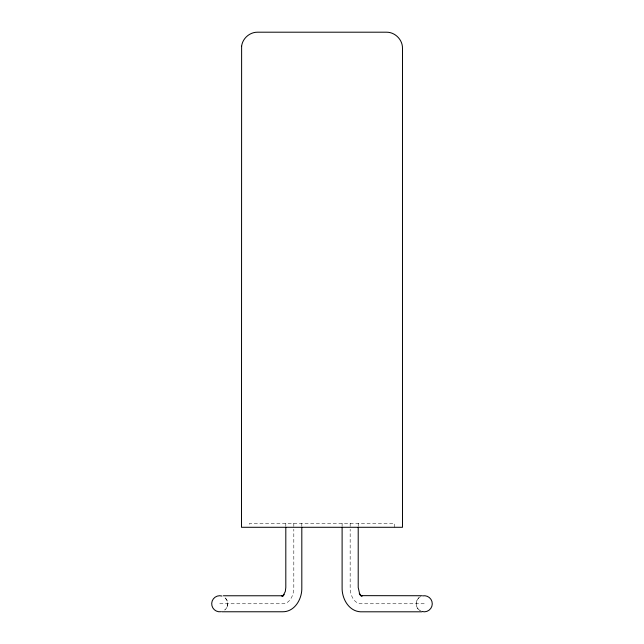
<?xml version="1.0" encoding="UTF-8"?>
<svg xmlns="http://www.w3.org/2000/svg" width="644" height="644" viewBox="0 0 644 644"><rect width="100%" height="100%" fill="white"/><g stroke="black" fill="none" stroke-linecap="round" stroke-linejoin="round"><path stroke-width="0.48" stroke-dasharray="3.22 2.42" d="M420.637 596.561C414.672 599.226 414.865 608.822 421.031 611.092M219.749 603.766L282.909 603.766A16.1 10.9 -90 0 0 293.809 587.666L293.809 529.207M424.219 603.766L361.059 603.766A16.1 10.9 -90 0 1 350.159 587.666L350.159 529.207M394.41 527.291L394.41 523.266L249.558 523.266L249.558 526.486M358.209 523.266L358.209 526.277M350.159 523.266L350.159 528.217M342.109 523.266L342.109 526.245M301.811 523.266L301.811 526.245M293.809 523.266L293.809 528.217M285.807 523.266L285.807 526.277M419.775 610.472A8.05 8.05 0 0 1 418.89 597.729M227.751 604.627L227.26 606.664L224.796 610.029A8.05 8.05 0 0 0 224.49 597.262L227.107 600.506L227.751 604.627"/><path stroke-width="0.97" d="M421.86 595.732L360.712 595.644L362.202 596.046L360.085 594.984L361.163 595.789L359.296 593.374L359.722 594.211L358.209 587.489L358.209 527.275M223.371 595.764L283.36 595.764L281.814 595.813L283.416 595.515L282.04 596.094L284.109 594.589L283.239 595.459L285.332 591.425L285.807 587.513L285.807 527.275M221.769 611.768L282.45 611.768C294.735 612.025 302.141 598.888 301.811 587.819L301.811 527.235M421.78 611.8L360.519 611.8C348.734 611.204 341.884 598.574 342.109 587.843L342.109 527.235M220.989 611.72A8.05 8.05 0 0 1 211.715 603.259A8.05 8.05 0 0 1 221.987 596.03M422.625 595.877A8.05 8.05 0 0 1 432.269 603.911A8.05 8.05 0 0 1 422.335 611.591M241.621 46.199L241.484 527.291L402.484 527.291L402.484 48.3C402.669 39.695 394.989 32.023 386.384 32.2L257.584 32.2C249.735 32.079 242.522 38.407 241.621 46.199"/></g></svg>
